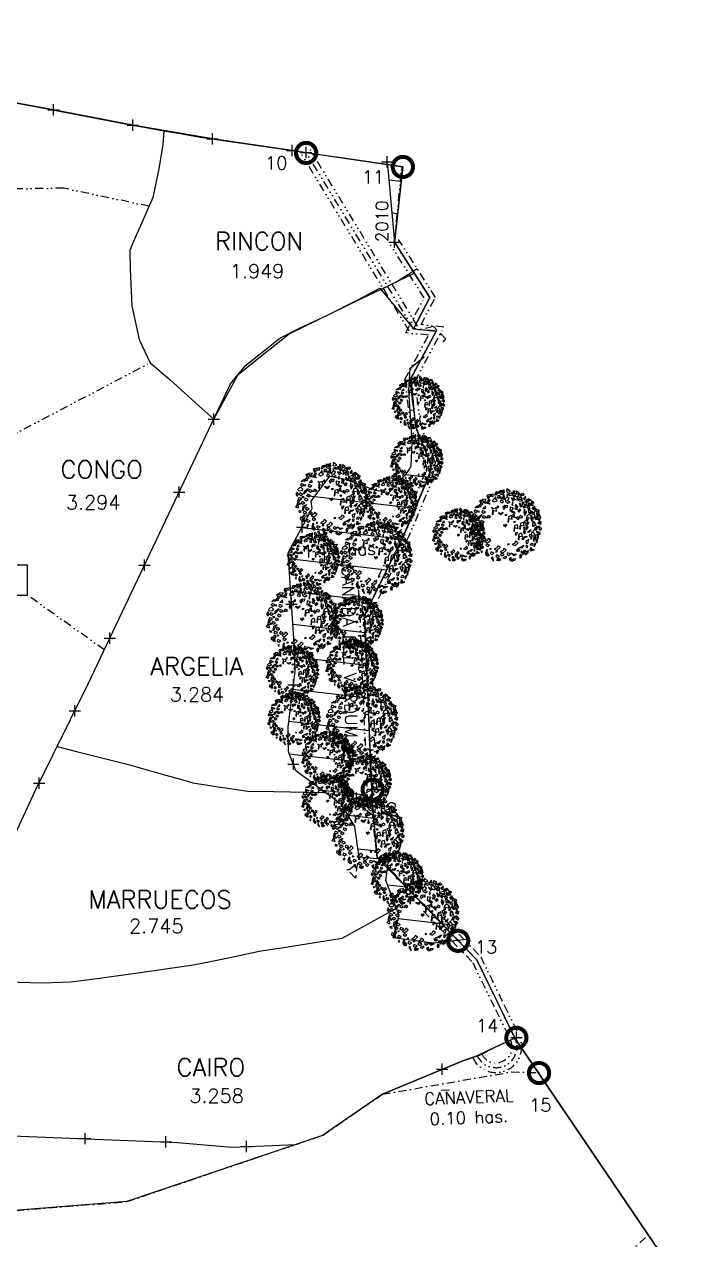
# Model space of a CAD drawing. Extents: x 14987 to 27544, y 5584 to 8136.
# Drawn here: x 27125 to 27538, y 6214 to 6966 of the extents above; entities that cross this region are included whole.
import ezdxf
from ezdxf.enums import TextEntityAlignment as Align

# ---------------------------------------------------------------- set-up
doc = ezdxf.new("R2010")
doc.units = 0
doc.header["$LTSCALE"] = 10
doc.header["$MEASUREMENT"] = 0
doc.header["$PDMODE"] = 2
doc.header["$PDSIZE"] = 3.5
for name, pattern in [('BORDER', [1.75, 0.5, -0.25, 0.5, -0.25, 0, -0.25]), ('DASHDOT', [1, 0.5, -0.25, 0, -0.25]), ('DASHED', [0.75, 0.5, -0.25]), ('DIVIDE', [1.25, 0.5, -0.25, 0, -0.25, 0, -0.25])]:
    doc.linetypes.add(name, pattern=pattern)
doc.layers.get('0').update_dxf_attribs({"linetype": 'CONTINUOUS'})
for name, color, linetype in [('ARBOL4', 76, 'CONTINUOUS'), ('AREA', 2, 'CONTINUOUS'), ('BRECHA', 2, 'BORDER'), ('CANO', 5, 'DIVIDE'), ('CERCO', 2, 'CONTINUOUS'), ('DIV-', 5, 'CONTINUOUS'), ('HOJA', 8, 'CONTINUOUS'), ('MOJON', 2, 'CONTINUOUS'), ('MONTE', 2, 'DASHED'), ('PL', 3, 'CONTINUOUS'), ('PUA', 1, 'CONTINUOUS'), ('R', 1, 'CONTINUOUS'), ('r-100', 6, 'CONTINUOUS'), ('R-100B', 6, 'CONTINUOUS'), ('R60', 2, 'CONTINUOUS'), ('RASTROJO', 2, 'DASHDOT')]:
    doc.layers.add(name, color=color, linetype=linetype)
doc.styles.add('ATTR', font='romans.shx', dxfattribs={"width": 0.8, "height": 0.7})
doc.styles.add('SIMPLEX', font='simplex', dxfattribs={"height": 8})

# ---------------------------------------------------------------- blocks, each defined once
blk = doc.blocks.new('DEC1')
for points in [[(-10.286347, 57.002498), (-6.636353, 53.173978), (-4.977264, 55.300948), (-2.322731, 54.024758), (-2.654549, 58.704078), (-5.640907, 57.002498)], [(2.096443, 60.253408), (0.995445, 56.151728), (3.318161, 54.875548), (7.299967, 55.726328)], [(-38.104163, 42.886048), (-35.982343, 39.207198), (-33.437553, 39.947208), (-31.223573, 43.364378)], [(-31.801213, 37.372358), (-27.415503, 38.148518), (-25.333863, 42.636518), (-27.944843, 42.431948), (-29.220293, 39.953298)], [(-27.902623, 48.490098), (-28.642653, 45.945318), (-26.266303, 45.915268), (-25.694743, 47.690008)], [(-22.482173, 47.292998), (-22.915303, 48.664658), (-25.556323, 50.836408), (-20.701343, 52.081818), (-20.707443, 47.864548)], [(-17.061733, 46.095918), (-21.688173, 40.867878), (-18.577893, 39.165388), (-13.789101, 40.946228), (-14.889992, 43.454908), (-16.965533, 43.184148)], [(-17.825703, 50.144688), (-15.340965, 55.637398), (-11.893769, 55.475018), (-12.802246, 52.160138), (-14.540878, 53.429518), (-15.347061, 51.420148), (-14.679306, 50.283108)], [(-12.70607, 49.248398), (-13.313744, 45.632738), (-10.937401, 45.602688), (-9.258873, 49.086028)], [(-7.299988, 42.539188), (-9.290886, 39.136068), (-5.640907, 37.859878), (-3.981812, 39.136068)], [(-2.654549, 51.047028), (-4.645447, 48.494678), (-3.318176, 45.091538), (-1.990913, 46.793108)], [(2.322716, 47.218508), (-1.327278, 43.815368), (-0.66365, 40.412228), (3.318161, 37.009098), (6.636337, 38.710668), (2.654526, 40.837618), (5.309077, 44.666158)], [(2.654526, 51.897798), (6.304517, 49.345458), (10.949967, 51.047028), (8.959067, 52.748598), (6.304517, 51.897798)], [(10.949967, 39.136068), (9.622697, 36.158308), (10.618147, 33.605958), (10.949967, 36.158308)], [(13.272677, 57.002498), (10.949967, 55.726328), (12.609047, 54.024758), (14.268137, 54.875548)], [(19.245397, 47.643888), (12.277227, 47.218508), (13.272677, 43.815368), (17.918117, 41.688418), (18.913577, 44.240768), (17.254487, 45.516938)], [(16.259037, 52.323198), (16.922667, 53.599378), (16.590857, 57.002498), (20.904477, 54.450148), (17.918117, 51.472418)], [(21.568117, 51.047028), (27.209017, 53.173978), (29.531737, 50.621628), (26.545377, 48.920058), (26.213557, 51.047028), (24.222657, 50.196248), (23.890837, 48.920058)], [(24.554477, 46.793108), (21.568117, 44.666158), (23.227197, 42.964588), (26.877177, 44.240768)], [(25.549927, 37.859878), (32.186277, 39.561448), (34.177167, 43.389968), (33.181717, 35.307528), (29.199917, 34.882128)], [(31.522627, 48.069288), (29.863537, 46.367708), (28.536287, 43.389968), (32.186277, 45.516938)], [(36.831707, 44.240768), (35.836257, 42.539188), (37.163527, 41.263018), (40.481707, 41.688418)], [(40.813507, 40.412228), (40.481707, 39.136068), (42.804427, 37.434478), (45.458957, 37.859878)], [(-52.427143, 19.568028), (-50.104423, 20.844198), (-46.786243, 17.441068), (-49.108973, 14.888718), (-53.754413, 14.463338), (-54.418043, 17.441068)], [(-44.561383, 31.831348), (-39.273253, 31.705098), (-39.604093, 34.382268), (-36.824663, 35.356908), (-40.368063, 38.431048), (-41.276543, 35.116178)], [(-42.472623, 24.672728), (-44.131713, 23.396548), (-42.804433, 22.971158)], [(-32.518103, 32.329788), (-36.831723, 28.075868), (-31.854473, 28.926648)], [(-22.563583, 30.628218), (-22.563583, 28.501248), (-21.568133, 29.352038)], [(-12.277245, 32.755178), (-14.599968, 30.628218), (-13.604515, 29.777438), (-11.2818, 30.628218)], [(-5.640907, 20.844198), (-7.963623, 18.291858), (-11.2818, 20.418808), (-11.2818, 22.120378), (-7.963623, 20.844198), (-4.313629, 22.971158)], [(-1.990913, 33.180578), (-4.977264, 30.628218), (-3.318176, 27.225088), (-0.99546, 30.202838)], [(6.636337, 30.628218), (6.304517, 25.523518), (13.272677, 21.269598), (14.931767, 22.120378), (9.290877, 25.098128), (12.277227, 29.352038)], [(15.927217, 35.307528), (16.922667, 29.777438), (14.268137, 28.075868), (17.918117, 26.799688), (19.245397, 31.479008)], [(21.568117, 28.075868), (20.240847, 25.098128), (22.231747, 24.247348), (23.890837, 25.948898)], [(23.890837, 30.202838), (21.568117, 37.009098), (25.218107, 32.329788)], [(29.531737, 34.031358), (28.536287, 31.053608), (36.499887, 31.479008), (33.181717, 34.456738)], [(29.863537, 27.650488), (28.536287, 22.971158), (30.527177, 17.441068), (32.186277, 20.418808), (29.863537, 22.120378)], [(35.504437, 27.650488), (36.168077, 22.120378), (39.154437, 21.694998), (40.813507, 23.821948)], [(37.495347, 38.285278), (35.836257, 35.732928), (38.158977, 34.031358), (41.477157, 34.031358), (38.158977, 35.307528)], [(44.795317, 26.374298), (42.804427, 28.075868), (42.472607, 29.777438), (43.799877, 31.053608), (46.454417, 29.352038)], [(46.454417, 20.844198), (44.463497, 22.120378), (42.472607, 21.269598), (42.804427, 19.568028), (45.458957, 19.142638)], [(49.772577, 26.799688), (48.445307, 25.098128), (50.436227, 23.396548), (53.754397, 25.523518)], [(51.099847, 20.418808), (52.095307, 16.590288), (56.077117, 13.187148), (54.418027, 17.866458)], [(-52.427143, -0.850769), (-55.081683, 0.4254), (-56.077133, -5.104706), (-55.081683, -6.380875), (-50.436243, -6.380875), (-51.099873, -5.104706), (-53.754413, -4.253914)], [(-48.445333, 5.530108), (-46.786243, 3.828518), (-44.795343, 5.104708)], [(-45.127153, 9.784018), (-44.463523, 14.463338), (-38.490813, 18.717258), (-39.818083, 15.739508)], [(-30.195383, 13.187148), (-28.536293, 17.866458), (-25.218123, 16.164898), (-26.213573, 13.187148), (-27.872663, 14.463338)], [(-0.66365, 1.276169), (-2.322731, 0.4254), (-1.327278, -0.425384), (0, 0)], [(-0.66365, 18.717258), (0.663628, 19.142638), (1.659081, 17.441068), (-0.66365, 16.590288)], [(18.581767, 15.739508), (16.922667, 13.187148), (19.245397, 11.060198), (21.236297, 11.910978), (19.577217, 13.612548)], [(29.531737, 7.231658), (31.854457, 4.679318), (32.186277, 0), (35.504437, 3.403137), (33.513537, 9.784018)], [(40.481707, 17.015668), (43.799877, 11.910978), (41.477157, 8.507848), (41.145337, 11.910978)], [(46.454417, 6.380878), (46.122607, 4.679318), (43.468057, 5.104708), (43.799877, 7.657058)], [(49.440767, 0.4254), (49.772577, -4.679306), (43.799877, -7.231651), (47.449857, -3.828529)], [(48.777127, 16.164898), (48.445307, 12.761768), (50.768037, 11.060198), (52.095307, 13.187148)], [(52.095307, 5.955488), (54.086217, 3.403137), (55.745307, 4.679318), (54.418027, 8.082458)], [(-50.768053, -17.015672), (-50.436243, -19.993412), (-52.427143, -19.568022), (-52.758963, -16.590282)], [(-47.449883, -17.015672), (-46.454433, -9.784004), (-41.145353, -6.806266), (-44.131713, -11.06018)], [(30.195357, -3.828529), (28.536287, -5.53009), (29.863537, -6.806266)], [(47.118057, -15.739494), (45.127137, -17.866462), (46.122607, -22.120372), (48.445307, -19.568022)], [(50.436227, -9.784004), (51.099847, -13.187141), (53.754397, -13.187141), (55.413487, -10.634796), (53.090757, -11.06018)], [(-45.458983, -31.478992), (-46.786243, -26.799672), (-44.463523, -23.396552), (-43.468073, -26.374292), (-44.463523, -28.075852)], [(20.572657, -34.456732), (16.922667, -37.859872), (18.249947, -39.986832), (21.236297, -38.285262)], [(38.158977, -36.583692), (38.822617, -39.136042), (45.127137, -37.434482)], [(48.113497, -26.799672), (45.127137, -28.501252), (45.458957, -32.755162), (47.118057, -30.202822)], [(-28.204473, -43.389972), (-32.518103, -44.240752), (-30.195383, -47.218492), (-26.545393, -46.367702)], [(-11.2818, -55.300932), (-13.936333, -51.472412), (-10.286347, -51.472412), (-7.963623, -52.323192)], [(9.622697, -56.151712), (6.304517, -54.024762), (8.295417, -52.748592), (8.959067, -53.173982), (12.277227, -53.173982), (12.277227, -51.472412), (15.595407, -51.897802), (14.268137, -54.024762)], [(22.563567, -50.621622), (25.218107, -49.770842), (22.563567, -48.069272)], [(24.554477, -39.561442), (23.890837, -40.837612), (27.872647, -44.666142), (34.508987, -42.539172), (32.186277, -40.412222), (27.872647, -41.688402)]]:
    blk.add_lwpolyline(points, close=True)
at = {"style": 'ATTR', "width": 0.8, "flags": 9}
blk.add_attdef('ESTCODE', (0, 0), '', height=0.7, dxfattribs=at)
blk = doc.blocks.new('A$C3B855193')
for p, q in [((4.04, 3.91), (4.04, 4.16)), ((3.91, 4.03), (4.16, 4.03))]:
    blk.add_line(p, q)
for points in [[(1.36, 6.69), (1.18, 6.59), (1.15, 6.73), (1.33, 6.83)], [(2.34, 7.24), (2.35, 7.44), (1.97, 7.36), (1.92, 7.26), (2.05, 6.96), (2.11, 7.04), (2.09, 7.23)], [(2.86, 7.16), (2.8, 7.01), (2.93, 6.92)], [(3.22, 7.07), (3.54, 7.15), (3.97, 6.89), (3.75, 6.89)], [(3.64, 7.8), (3.79, 7.69), (3.66, 7.38), (3.44, 7.46), (3.28, 7.74), (3.45, 7.87)], [(4.24, 7.3), (4.11, 7.38), (4.12, 7.28)], [(5, 6.88), (4.61, 7.04), (4.8, 6.74)], [(4.64, 7.63), (4.78, 7.29), (4.94, 7.39), (5.08, 7.24), (5.17, 7.55), (4.94, 7.51)], [(5.52, 7.52), (5.34, 7.29), (5.46, 7.15), (5.74, 7.1)], [(5.34, 6.97), (5.51, 6.71), (5.85, 6.7), (5.77, 6.87), (5.58, 6.88)], [(6.16, 7.03), (5.97, 7.01), (6.04, 6.85), (6.17, 6.87)], [(6.23, 6.65), (6.3, 6.72), (6.37, 6.94), (6.58, 6.67), (6.31, 6.55)], [(0.93, 5.59), (0.62, 5.73), (0.52, 5.58), (0.71, 5.44)], [(0.58, 5.96), (0.85, 6.17), (1.13, 6.12), (0.96, 5.97), (0.83, 5.99)], [(1.76, 5.49), (1.44, 5.63), (1.35, 5.48), (1.54, 5.34)], [(1.45, 6.48), (1.94, 6.62), (2.27, 6.36), (1.92, 6.43)], [(2.93, 5.95), (2.59, 5.83), (2.51, 5.27), (2.61, 5.19), (2.65, 5.63), (3, 5.56)], [(3.85, 6.21), (4.19, 6.23), (4.17, 5.97), (3.95, 5.96), (3.99, 6.1)], [(5.16, 6.2), (5.03, 6.14), (5.11, 6.1)], [(5.58, 5.6), (5.38, 5.69), (5.36, 5.61), (5.47, 5.48)], [(6.3, 6.27), (5.84, 6.42), (5.82, 6.18), (6.06, 5.92), (6.19, 6.06), (6.12, 6.19)], [(6.34, 5.55), (6.07, 5.59), (6.09, 5.32), (6.21, 5.25)], [(6.62, 6.08), (6.37, 6.02), (6.44, 5.87), (6.7, 5.86)], [(6.54, 6.43), (6.95, 6.42), (7.04, 6.2), (6.8, 6.17), (6.84, 6.31), (6.69, 6.31), (6.63, 6.24)], [(7.01, 5.49), (6.79, 5.55), (6.61, 5.37), (6.76, 5.33)], [(7.18, 6.14), (7.04, 5.8), (7.22, 5.75), (7.21, 5.55), (7.5, 5.7), (7.31, 5.84)], [(7.72, 5.44), (7.43, 5.4), (7.42, 5.21), (7.58, 4.98)], [(0.3, 4.54), (0.13, 4.79), (0, 4.56), (0.15, 4.35)], [(0.67, 4.04), (0.35, 4.18), (0.25, 4.03), (0.44, 3.89)], [(0.77, 4.57), (0.46, 4.71), (0.36, 4.56), (0.55, 4.42)], [(1.35, 3.97), (1.04, 4.11), (0.94, 3.97), (1.13, 3.83)], [(1.62, 4.4), (1.31, 4.54), (1.21, 4.4), (1.4, 4.26)], [(1.83, 4.93), (1.51, 5.07), (1.41, 4.93), (1.6, 4.78)], [(3.89, 4), (3.8, 4.09), (3.77, 4), (3.83, 3.93)], [(4.65, 5.08), (4.31, 4.96), (4.23, 4.4), (4.33, 4.32), (4.37, 4.76), (4.72, 4.68)], [(5, 4.86), (4.78, 4.93), (4.82, 5.2), (4.93, 5.25), (4.94, 5), (5.18, 4.83)], [(5.01, 4.48), (5.07, 4.41), (4.99, 4.3), (4.87, 4.42)], [(5.3, 4.07), (4.97, 3.95), (4.89, 3.39), (4.99, 3.31), (5.02, 3.75), (5.38, 3.67)], [(5.89, 4.96), (5.65, 5.08), (5.47, 4.88), (5.73, 4.82)], [(5.96, 4.34), (5.63, 4.22), (5.55, 3.66), (5.65, 3.58), (5.68, 4.02), (6.04, 3.95)], [(6.62, 4.3), (6.4, 4.3), (6.26, 4.17), (6.43, 4.22)], [(6.9, 5.07), (6.58, 5.21), (6.39, 5.07), (6.28, 4.73), (6.48, 4.56), (6.5, 4.87), (6.82, 4.81)], [(7.39, 4), (7.17, 4.44), (6.98, 4.28), (6.98, 3.92), (7.17, 3.93), (7.2, 4.07)], [(7.21, 5.18), (7.15, 4.87), (7.38, 4.62), (7.43, 4.8), (7.31, 4.94)], [(7.61, 4.32), (7.71, 4.31), (7.91, 4.43), (7.87, 4.08), (7.6, 4.19)], [(7.82, 4.64), (7.68, 4.75), (7.62, 4.6), (7.72, 4.52)], [(0, 3.13), (0.17, 3.41), (0.27, 3.17), (0.28, 3)], [(1, 3.6), (0.68, 3.73), (0.58, 3.59), (0.77, 3.45)], [(1.48, 2.94), (1.16, 3.08), (1.06, 2.93), (1.25, 2.79)], [(5.34, 3.17), (5.13, 3.21), (5.06, 3), (5.17, 2.9), (5.23, 3.05)], [(5.8, 3.14), (5.47, 3.03), (5.39, 2.47), (5.49, 2.38), (5.52, 2.82), (5.88, 2.75)], [(6.41, 2.78), (6.07, 2.74), (5.78, 2.46), (6.01, 2.44), (6.06, 2.63)], [(6.21, 3.32), (5.98, 3.32), (5.98, 3.17), (6.14, 3.11)], [(6.51, 3.88), (6.19, 3.66), (6.01, 3.79), (6.03, 3.52), (6.36, 3.56)], [(6.41, 3.23), (6.78, 3.56), (6.58, 3.2)], [(6.81, 2.98), (6.59, 2.96), (6.83, 2.46), (6.93, 2.76)], [(6.94, 3.33), (7.23, 2.96), (7.53, 2.94), (6.99, 2.78), (6.85, 3.02)], [(7.48, 3.64), (7.26, 3.77), (7.2, 3.62), (7.38, 3.42)], [(7.75, 3.23), (7.6, 3.29), (7.37, 3.3), (7.61, 3.12)], [(7.65, 2.79), (7.52, 2.81), (7.47, 2.69), (7.59, 2.49)], [(7.67, 3.95), (7.96, 3.65), (7.86, 3.43), (7.67, 3.57), (7.8, 3.65), (7.69, 3.76), (7.6, 3.74)], [(0.52, 1.78), (0.56, 2.05), (0.7, 1.96), (0.69, 1.9), (0.78, 1.69), (0.89, 1.74), (0.95, 1.51), (0.78, 1.54)], [(1.23, 2.53), (0.91, 2.67), (0.81, 2.53), (1, 2.39)], [(1.58, 1.6), (1.26, 1.74), (1.17, 1.6), (1.36, 1.45)], [(1.38, 2.19), (1.23, 2.25), (1.18, 2.13)], [(1.85, 2.48), (1.53, 2.62), (1.43, 2.48), (1.62, 2.34)], [(2.07, 2.54), (1.97, 2.32), (1.68, 2.17), (1.99, 2.05), (2.34, 2.35)], [(2.21, 1.79), (1.9, 1.93), (1.8, 1.79), (1.99, 1.64)], [(2.43, 1.39), (2.28, 1.44), (2.23, 1.32)], [(3.12, 1.73), (3.02, 1.51), (2.73, 1.36), (3.04, 1.24), (3.39, 1.55)], [(3.79, 1.44), (3.69, 1.22), (3.4, 1.07), (3.71, 0.95), (4.06, 1.26)], [(4.41, 1.9), (4.26, 1.96), (4.21, 1.84)], [(5.1, 2.24), (5, 2.03), (4.71, 1.88), (5.02, 1.76), (5.37, 2.06)], [(6.02, 1.81), (5.79, 1.46), (5.51, 1.52), (5.71, 1.63)], [(6.56, 2.42), (6.23, 2.23), (6.28, 2.03), (6.46, 1.98)], [(6.43, 1.54), (6.46, 1.7), (6.35, 1.8), (6.25, 1.74), (6.29, 1.56)], [(6.9, 1.49), (6.75, 1.53), (6.7, 1.35), (6.93, 1.2)], [(6.74, 1.8), (6.79, 1.97), (6.89, 2.04), (7.01, 1.99), (6.97, 1.77)], [(7.29, 2.59), (7.09, 2.62), (7.04, 2.43), (7.13, 2.22), (7.12, 2.46)], [(7.52, 2.43), (7.43, 2.42), (7.38, 2.22), (7.48, 2.07)], [(1.23, 1.11), (1.35, 0.96), (1.39, 1.18)], [(1.98, 1.28), (1.88, 1.29), (1.75, 0.93), (2.07, 0.57), (2.14, 0.77), (1.94, 1.01)], [(2.71, 0.92), (2.39, 1.06), (2.29, 0.91), (2.48, 0.77)], [(2.55, 0.5), (2.4, 0.38), (2.68, 0.03)], [(3.1, 1.09), (2.95, 1.15), (2.9, 1.03)], [(3.33, 0.59), (3.01, 0.73), (2.91, 0.58), (3.1, 0.44)], [(3.44, 0.13), (3.25, 0.27), (2.99, 0.14), (3.2, 0.1)], [(3.84, 0.76), (3.53, 0.9), (3.43, 0.76), (3.62, 0.62)], [(4.12, 0.5), (3.93, 0.56), (3.68, 0.39), (3.91, 0.31)], [(4.55, 0.82), (4.24, 0.95), (4.14, 0.81), (4.33, 0.67)], [(4.59, 0.45), (4.39, 0.31), (4.46, 0.14), (4.67, 0.11), (4.58, 0.24)], [(5.21, 0.79), (4.89, 0.63), (4.57, 0.94), (4.88, 0.8)], [(5.51, 1.14), (5.39, 1.12), (5.34, 1.3), (5.52, 1.35)], [(5.63, 0.77), (5.53, 0.58), (5.65, 0.5), (5.83, 0.68)], [(6.19, 1.26), (5.97, 1.19), (5.92, 1), (6.1, 0.97)], [(6.53, 1.23), (6.31, 1.06), (6.2, 0.72), (6.46, 0.95)]]:
    blk.add_lwpolyline(points, close=True)
at = {"xscale": 0.06928556762807148, "yscale": 0.06928556762807148, "zscale": 0.06928556762807148}
blk.add_blockref('DEC1', (4.02, 3.89), dxfattribs=at)

msp = doc.modelspace()

# ---------------------------------------------------------------- linework, layer by layer
at = {"layer": 'AREA'}
for p in [(27299.32, 6886.665), (27353.984, 6831.162), (27340.465, 6492.453)]:
    msp.add_point(p, dxfattribs=at)
at = {"layer": 'BRECHA'}
msp.add_lwpolyline([(27369.022, 6776.788), (27365.632, 6777.569)], dxfattribs=at)
at = {"layer": 'BRECHA', "color": 2}
msp.add_lwpolyline([(27385.676, 6771.17), (27378.019, 6778.876), (27369.022, 6776.788)], dxfattribs=at)
at = {"layer": 'CANO'}
for points in [[(27365.632, 6777.569), (27299.32, 6886.665)], [(27368.195, 6779.127), (27301.883, 6888.223)], [(27363.068, 6776.01), (27296.756, 6885.106)], [(27353.984, 6831.162), (27358.266, 6875.456), (27359.069, 6877.733)], [(27379.514, 6694.003), (27370.172, 6717.397), (27366.58, 6745.014), (27384.5, 6778.599), (27370.351, 6780.088), (27379.244, 6796.957), (27356.517, 6832.769)], [(27373.942, 6691.778), (27364.32, 6715.874), (27360.382, 6746.145), (27375.013, 6773.564), (27360.912, 6775.049), (27372.314, 6796.678), (27351.451, 6829.554)], [(27376.728, 6692.891), (27367.246, 6716.636), (27363.481, 6745.58), (27379.757, 6776.082), (27365.632, 6777.569), (27375.779, 6796.818), (27353.984, 6831.162)], [(27372.917, 6688.633), (27357.277, 6651.503), (27332.434, 6600.598), (27337.683, 6471.033)], [(27375.682, 6687.469), (27360.01, 6650.262), (27335.462, 6599.963), (27340.681, 6471.155)], [(27378.447, 6686.304), (27362.742, 6649.021), (27338.49, 6599.328), (27343.678, 6471.276)], [(27374.064, 6418.973), (27343.295, 6450.188), (27340.681, 6471.155)], [(27374.064, 6418.973), (27404.81, 6386.906), (27419.147, 6357.424), (27428.443, 6338.367)], [(27376.229, 6421.049), (27407.302, 6388.642), (27421.844, 6358.738), (27431.14, 6339.682)], [(27371.898, 6416.896), (27402.318, 6385.17), (27416.45, 6356.11), (27425.747, 6337.051)]]:
    msp.add_lwpolyline(points, dxfattribs=at)
at = {"layer": 'CANO', "color": 12, "true_color": 0xd01114}
for points in [[(27202.057, 6853.38), (27149.286, 6864.617), (27086.669, 6863.618), (27044.374, 6845.117)], [(27102.306, 6703.674), (27202.754, 6756.475)], [(27174.398, 6578.823), (27126.793, 6612.625)]]:
    msp.add_lwpolyline(points, dxfattribs=at)
at = {"layer": 'CANO', "color": 152, "true_color": 0x2a7dc6}
msp.add_lwpolyline([(26578.41, 6133.903), (26634.297, 6142.643), (26689.424, 6148.514), (26734.556, 6135.666), (26817.448, 6141.697), (26853.929, 6134.988), (26878.452, 6133.788), (26919.234, 6115.882), (27006.105, 6061.5), (27067.064, 6073.785), (27097.603, 6096.013), (27157.326, 6114.522), (27177.602, 6124.459), (27239.533, 6166.075), (27275.84, 6198.275), (27297.113, 6188.692), (27400.643, 6180.569), (27496.312, 6202.931), (27510.995, 6216.43)], dxfattribs=at)
at = {"layer": 'CANO'}
for radius in [15.9, 12.9, 9.9]:
    msp.add_arc((27416.744, 6332.933), radius, 205.594759, 24.913332, dxfattribs=at)
at = {"layer": 'CERCO'}
for p, q in [((27416.744, 6332.933), (27429.262, 6338.747)), ((27406.529, 6327.838), (27416.744, 6332.933)), ((27346.537, 6303.589), (27396.164, 6324.348)), ((27396.164, 6324.348), (27406.529, 6327.838))]:
    msp.add_line(p, q, dxfattribs=at)
for points in [[(26871.683, 6966.017), (26926.688, 6952.824), (26931.784, 6952.447), (26939.908, 6950.504), (26960.835, 6946.408), (27001.708, 6939.038), (27101.067, 6920.774), (27134.947, 6914.507), (27187.22, 6904.366), (27235.159, 6895.959), (27299.554, 6886.631)], [(27318.264, 6883.921), (27359.162, 6877.996)], [(27349.561, 6879.097), (27353.984, 6831.162)], [(27356.216, 6807.122), (27366.193, 6811.991)], [(26880.044, 6377.539), (26905.379, 6395.905), (26923.905, 6399.902), (26979.318, 6412.052), (26985.746, 6413.584), (27016.52, 6418.608), (27061.567, 6424.726), (27094.015, 6434.922), (27109.075, 6443.048), (27131.904, 6491.752), (27164.336, 6557.596), (27252.47, 6743.522), (27261.844, 6754.855), (27282.975, 6771.639), (27295.221, 6777.847), (27312.398, 6785.917), (27331.746, 6795.682), (27344.847, 6802.702), (27365.632, 6777.569)], [(27345.511, 6801.899), (27349.623, 6803.906)], [(27383.776, 6769.606), (27385.676, 6771.17)], [(27400.758, 6399.654), (27377.861, 6397.175), (27353.106, 6400.441), (27356.823, 6414.181), (27348.512, 6436.003), (27350.753, 6453.052), (27345.724, 6449.067), (27332.057, 6450.373), (27331.11, 6457.458), (27329.304, 6469.426), (27321.171, 6482.944), (27292.96, 6503.888), (27288.264, 6515.646), (27288.151, 6531.158), (27292.544, 6565.368), (27291.736, 6585.707), (27288.149, 6638.887), (27303.036, 6666.222), (27302.297, 6670.679), (27313.971, 6686.341), (27323.425, 6684.473), (27341.49, 6677.762), (27350.749, 6676.118), (27361.198, 6687.605), (27363.178, 6690.618), (27364.224, 6692.7), (27364.807, 6707.018), (27362.898, 6739.342), (27363.713, 6753.092), (27372.223, 6760.096)], [(27340.498, 6492.393), (27328.483, 6485.853)], [(27537.83, 6176.791), (27428.443, 6338.367)], [(26933.574, 6238.988), (26983.764, 6237.489), (26997.7, 6253.61), (27044.285, 6265.769), (27043.282, 6276.109), (27055.993, 6280.337), (27219.739, 6273.81), (27253.304, 6270.912), (27292.95, 6272.554)]]:
    msp.add_lwpolyline(points, dxfattribs=at)
at = {"layer": 'DIV-'}
for points in [[(27211.189, 6900.162), (27210.625, 6891.681), (27208.068, 6876.566), (27204.415, 6858.817), (27197.439, 6842.728), (27193.785, 6834.434), (27190.131, 6826.141), (27190.457, 6814.418), (27191.46, 6791.639), (27193.112, 6784.098), (27196.011, 6770.862), (27202.754, 6756.475), (27214.904, 6746.058), (27231.081, 6731.383), (27242.064, 6721.571), (27257.157, 6749.188), (27273.127, 6761.965), (27288.676, 6774.405), (27333.026, 6796.101), (27355.096, 6806.648), (27367.88, 6814.863)], [(27145.259, 6518.866), (27157.17, 6515.868), (27172.825, 6511.919), (27188.481, 6507.971), (27208.813, 6502.183), (27224.352, 6497.758), (27229.145, 6496.394), (27246.188, 6493.775), (27263.23, 6491.157), (27279.338, 6490.981), (27309.658, 6490.474)], [(27355.336, 6418.896), (27321.29, 6400.006), (27287.932, 6394.753), (27270.244, 6391.968), (27253.082, 6388.351), (27235.92, 6384.734), (27228.102, 6383.327), (27193.765, 6378.312), (27171.388, 6375.298), (27153.666, 6372.908), (27135.846, 6372.334), (27114.462, 6373.023), (27103.77, 6373.367), (27094.377, 6372.727), (27084.985, 6372.088)]]:
    msp.add_lwpolyline(points, dxfattribs=at)
msp.add_lwpolyline([(27108.198, 6612.625), (27126.793, 6612.625), (27126.793, 6631.196), (27108.198, 6631.196)], close=True, dxfattribs=at)
at = {"layer": 'HOJA'}
for points in [[(26931.784, 6952.447), (27128.239, 6915.747), (27167.405, 6908.254), (27204.449, 6901.391), (27211.189, 6900.162), (27241.232, 6895.079), (27299.32, 6886.665), (27359.13, 6877.711), (27353.984, 6831.162), (27375.779, 6796.818), (27365.632, 6777.569), (27379.757, 6776.082), (27363.481, 6745.58), (27367.246, 6716.636), (27376.728, 6692.891), (27376.49, 6690.371), (27375.628, 6687.342), (27361.745, 6654.382), (27335.462, 6599.963), (27340.202, 6482.974), (27343.295, 6450.188), (27404.81, 6386.906), (27428.443, 6338.367), (27537.83, 6176.791)], [(26931.784, 6952.447), (27128.239, 6915.747), (27167.405, 6908.254), (27204.449, 6901.391), (27211.189, 6900.162), (27241.232, 6895.079), (27299.32, 6886.665), (27359.13, 6877.711), (27353.984, 6831.162), (27375.779, 6796.818), (27365.632, 6777.569), (27379.757, 6776.082), (27363.481, 6745.58), (27367.246, 6716.636), (27376.728, 6692.891), (27376.49, 6690.371), (27375.628, 6687.342), (27361.745, 6654.382), (27335.462, 6599.963), (27340.202, 6482.974), (27343.295, 6450.188), (27404.81, 6386.906), (27428.443, 6338.367), (27420.044, 6334.465), (27416.744, 6332.933), (27405.11, 6327.36), (27396.164, 6324.348), (27346.537, 6303.589), (27309.439, 6278.145), (27188.332, 6237.084), (27059.456, 6226.791)]]:
    msp.add_lwpolyline(points, dxfattribs=at)
at = {"layer": 'MOJON', "const_width": 2.5}
for points in [[(27299.289, 6880.129, 1), (27299.289, 6892.629, 1)], [(27359.13, 6871.461, 1), (27359.13, 6883.961, 1)], [(27340.434, 6485.918, 1), (27340.434, 6498.418, 1)], [(27393.324, 6392.317, 1), (27393.324, 6404.817, 1)], [(27429.365, 6332.274, 1), (27429.365, 6344.774, 1)], [(27443.399, 6310.468, 1), (27443.399, 6322.968, 1)]]:
    msp.add_lwpolyline(points, format="xyb", close=True, dxfattribs=at)
at = {"layer": 'MONTE'}
msp.add_lwpolyline([(27340.476, 6476.214), (27332.57, 6482.614), (27328.483, 6485.853)], dxfattribs=at)
msp.add_lwpolyline([(27324.469, 6442.788), (27325.931, 6442.648), (27330.96, 6446.633), (27329.75, 6437.43)], close=True, dxfattribs=at)
at = {"layer": 'PL'}
msp.add_lwpolyline([(27443.399, 6316.718), (27428.443, 6338.367), (27423.795, 6347.895), (27414.302, 6367.4), (27404.81, 6386.906), (27393.324, 6398.567), (27383.55, 6409.079), (27361.467, 6431.752), (27345.724, 6449.067), (27343.295, 6450.188), (27342.816, 6454.03), (27339.835, 6492.032), (27335.462, 6599.963), (27358.489, 6647.146), (27374.863, 6685.526), (27376.49, 6690.371), (27376.728, 6692.891), (27367.246, 6716.636), (27364.311, 6747.136), (27379.757, 6776.082), (27369.022, 6776.788), (27365.632, 6777.569), (27375.779, 6796.818), (27355.565, 6828.67), (27353.984, 6831.162), (27356.008, 6848.751), (27359.13, 6877.711), (27299.289, 6886.379), (27290.716, 6887.911), (27241.232, 6895.079), (27191.955, 6903.535), (27142.854, 6912.973), (27093.167, 6922.206)], dxfattribs=at)
at = {"layer": 'PUA'}
for p in [(27142.854, 6912.973), (27191.955, 6903.535), (27241.232, 6895.079), (27290.716, 6887.911), (27349.391, 6880.95), (27242.064, 6721.571), (27220.648, 6676.39), (27296.763, 6654.704), (27199.231, 6631.209), (27290.302, 6606.97), (27177.814, 6586.028), (27291.482, 6557.102), (27156.146, 6540.968), (27291.354, 6507.91), (27134.053, 6496.114), (27330.345, 6486.867), (27429.397, 6338.809), (27383.528, 6319.062), (27162.456, 6276.093), (27212.417, 6274.101), (27262.278, 6271.283)]:
    msp.add_point(p, dxfattribs=at)
at = {"layer": 'R'}
for p, q in [((27358.152, 6868.636), (27350.445, 6869.523)), ((27356.009, 6848.751), (27352.322, 6849.175)), ((27364.311, 6747.136), (27363.366, 6747.244)), ((27366.27, 6726.778), (27363.622, 6727.083)), ((27371.474, 6706.048), (27364.799, 6706.816)), ((27376.869, 6685.295), (27360.781, 6687.146)), ((27366.776, 6666.324), (27299.266, 6674.092)), ((27359.22, 6647.062), (27296.53, 6654.275)), ((27349.186, 6628.084), (27288.406, 6635.078)), ((27339.883, 6609.023), (27289.774, 6614.788)), ((27335.892, 6589.35), (27291.143, 6594.499)), ((27336.711, 6569.124), (27292.191, 6574.246)), ((27337.531, 6548.897), (27291.115, 6554.238)), ((27338.35, 6528.671), (27288.567, 6534.399)), ((27339.17, 6508.445), (27288.826, 6514.238)), ((27334.078, 6488.899), (27309.311, 6491.749)), ((27343.047, 6474.136), (27325.238, 6476.185)), ((27342.816, 6454.03), (27331.392, 6455.345)), ((27361.467, 6431.752), (27349.611, 6433.116)), ((27386.704, 6408.716), (27356.291, 6412.216))]:
    msp.add_line(p, q, dxfattribs=at)
at = {"layer": 'R60'}
for p, q in [((27331.562, 6615.872), (27332.303, 6610.097)), ((27382.76, 6306.085), (27387.899, 6306.255))]:
    msp.add_line(p, q, dxfattribs=at)
at = {"layer": 'RASTROJO'}
for points in [[(27188.332, 6237.084), (27309.439, 6278.145), (27346.537, 6303.589), (27426.258, 6317.415), (27445.329, 6316.871)], [(26966.634, 6218.426), (27007.581, 6223.506), (27059.456, 6226.791), (27188.332, 6237.084)]]:
    msp.add_lwpolyline(points, dxfattribs=at)

# ---------------------------------------------------------------- block references
at = {"layer": 'ARBOL4'}
for p, xscale, yscale, zscale in [((27352.485, 6715.385), 4.078627498245623, 4.078627498245623, 4.078627498245623), ((27351.486, 6679.473), 4.078627498245623, 4.078627498245623, 4.078627498245623), ((27292.934, 6649.68), 5.585038350211107, 5.585038350211107, 5.585038350211107), ((27335.505, 6653.536), 4.078627498245623, 4.078627498245623, 4.078627498245623), ((27400.398, 6633.456), 5.585038350211107, 5.585038350211107, 5.585038350211107), ((27377.456, 6633.585), 4.078627498245623, 4.078627498245623, 4.078627498245623), ((27320.425, 6613.488), 5.585038350211107, 5.585038350211107, 5.585038350211107), ((27287.561, 6618.622), 4.078627498245623, 4.078627498245623, 4.078627498245623), ((27274.815, 6575.424), 5.585038350211107, 5.585038350211107, 5.585038350211107), ((27314.529, 6579.717), 4.078627498245623, 4.078627498245623, 4.078627498245623), ((27311.533, 6552.782), 4.078627498245623, 4.078627498245623, 4.078627498245623), ((27274.576, 6548.792), 4.078627498245623, 4.078627498245623, 4.078627498245623), ((27311.678, 6512.401), 5.585038350211107, 5.585038350211107, 5.585038350211107), ((27275.575, 6519.863), 4.078627498245623, 4.078627498245623, 4.078627498245623), ((27296.55, 6495.921), 4.078627498245623, 4.078627498245623, 4.078627498245623), ((27319.523, 6480.958), 4.078627498245623, 4.078627498245623, 4.078627498245623), ((27296.55, 6468.987), 4.078627498245623, 4.078627498245623, 4.078627498245623), ((27315.364, 6443.104), 5.585038350211107, 5.585038350211107, 5.585038350211107), ((27339.5, 6421.104), 4.078627498245623, 4.078627498245623, 4.078627498245623), ((27349.324, 6392.229), 5.585038350211107, 5.585038350211107, 5.585038350211107)]:
    msp.add_blockref('A$C3B855193', p, dxfattribs=dict(at, xscale=xscale, yscale=yscale, zscale=zscale))

# ---------------------------------------------------------------- texts
at = {"layer": 'AREA', "style": 'SIMPLEX'}
msp.add_text('2010', height=7.5, rotation=90, dxfattribs=at).set_placement((27349.995, 6831.162))
at = {"layer": 'r-100', "style": 'SIMPLEX'}
for s, p in [('RINCON', (27270.218, 6826.225)), ('CONGO', (27172.793, 6684.922)), ('ARGELIA', (27231.57, 6563.05)), ('MARRUECOS', (27208.936, 6418.663)), ('CAIRO', (27240.327, 6314.791))]:
    msp.add_text(s, height=11, dxfattribs=at).set_placement(p, align=Align.CENTER)
at = {"layer": 'R-100B', "style": 'SIMPLEX'}
for s, p in [('1.949', (27268.947, 6808.765)), ('3.294', (27167.494, 6665.673)), ('3.284', (27231.731, 6546.709)), ('2.745', (27206.572, 6403.388)), ('3.258', (27243.845, 6298.225))]:
    msp.add_text(s, height=8.7262, dxfattribs=at).set_placement(p, align=Align.CENTER)
at = {"layer": 'R60', "style": 'SIMPLEX'}
for s, p in [('10', (27280.807, 6876.171)), ('11', (27340.649, 6867.503)), ('12', (27348.811, 6476.219)), ('13', (27410.681, 6390.686)), ('14', (27411.338, 6342.109)), ('15', (27444.183, 6292.867))]:
    msp.add_text(s, height=8, dxfattribs=at).set_placement(p, align=Align.CENTER)
for s, p in [('1.17 has.', (27321.477, 6636.767)), ('CANAVERAL', (27400.115, 6298.045)), ('0.10 has.', (27400.115, 6285.412))]:
    msp.add_text(s, height=7.504, rotation=2.313288, dxfattribs=at).set_placement(p, align=Align.CENTER)
msp.add_text('CANADA DEL VERDUM', height=7.5075, rotation=271.27206, dxfattribs=at).set_placement((27321.21, 6630.875))

doc.saveas('drawing.dxf')
